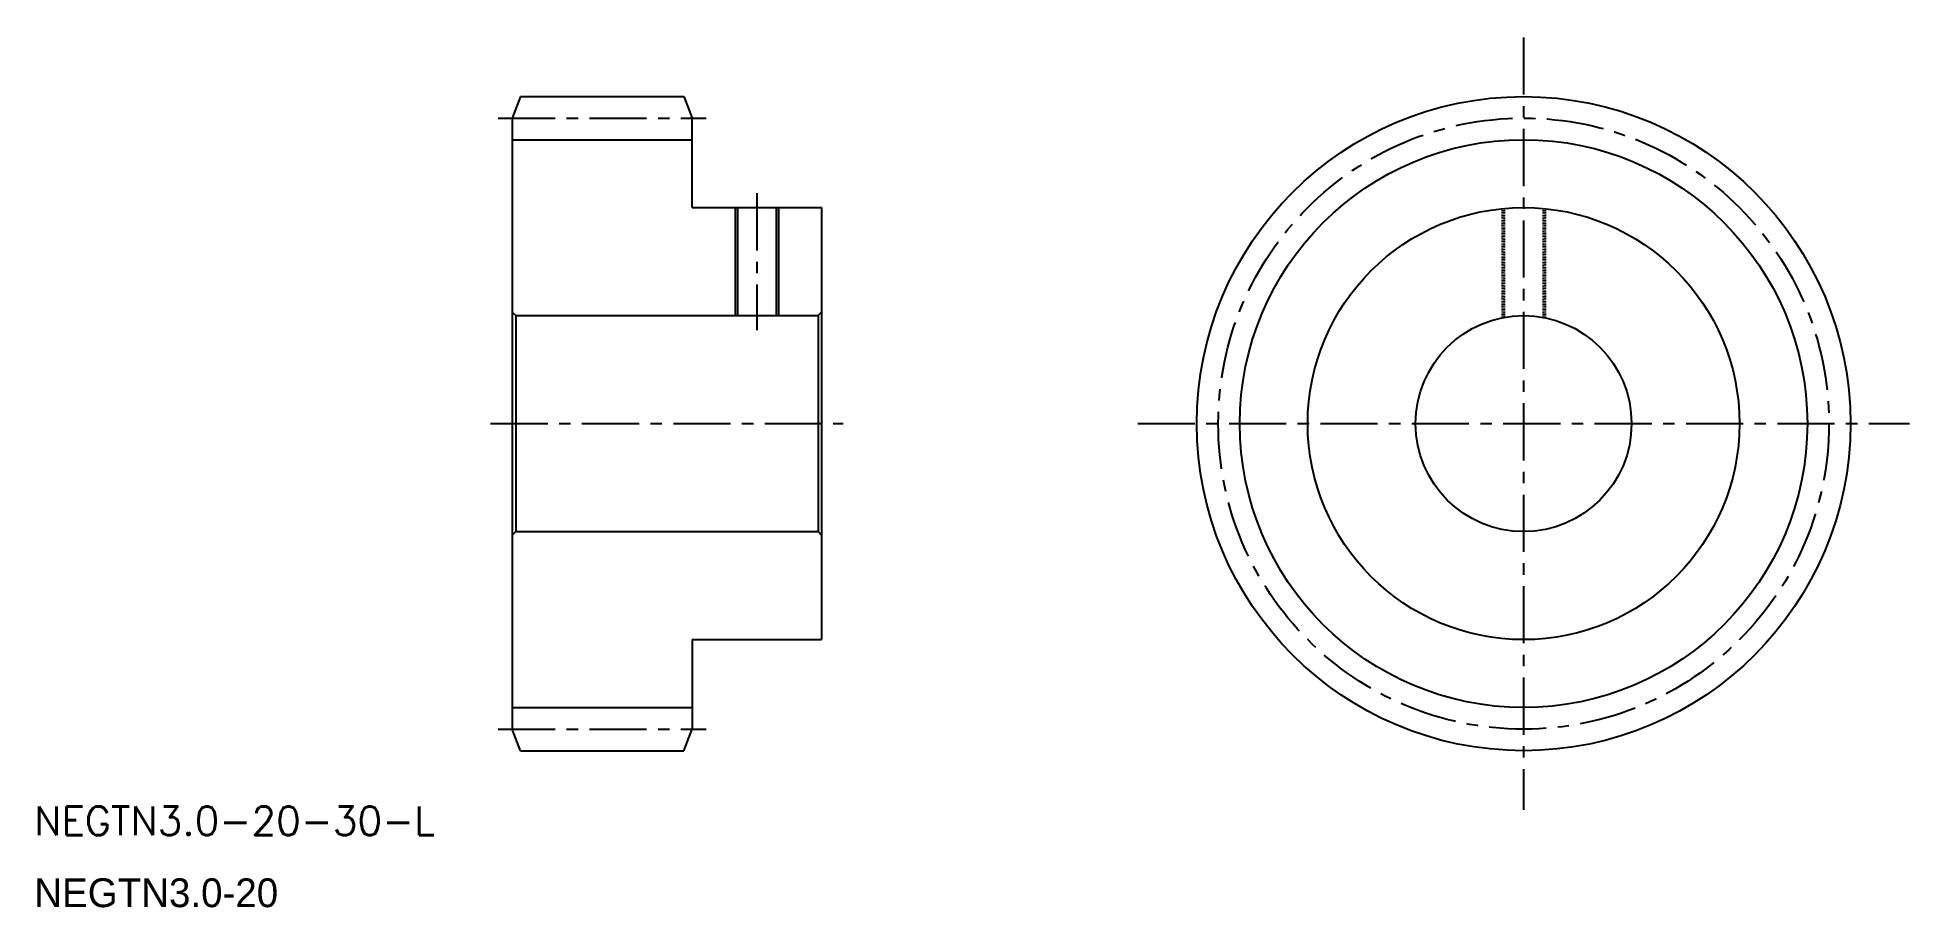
# Model space of a CAD drawing. Extents: x -52 to 208, y 103 to 224.
import ezdxf

# ---------------------------------------------------------------- set-up
doc = ezdxf.new("R2010")
doc.units = 0
doc.header["$LTSCALE"] = 0.25
doc.linetypes.add('CENTER', pattern=[50.8, 31.75, -6.35, 6.35, -6.35])
doc.linetypes.add('DASHED', pattern=[0.75, 0.5, -0.25])
doc.layers.get('0').update_dxf_attribs({"linetype": 'CONTINUOUS'})
doc.layers.add('CENTER', color=1, linetype='CENTER')
doc.styles.add('MISUMI', font='txt.shx')

msp = doc.modelspace()

# ---------------------------------------------------------------- linework, layer by layer
at = {"color": 7, "linetype": 'CONTINUOUS'}
for p, q in [((15.46, 215.92), (14.3, 212.92)), ((15.46, 215.92), (38.14, 215.92)), ((38.14, 215.92), (39.3, 212.92)), ((14.3, 212.92), (14.3, 128.07)), ((39.3, 200.5), (39.3, 212.92)), ((39.3, 200.5), (57.3, 200.5)), ((45.6, 200.5), (45.6, 185.5)), ((51, 200.5), (51, 185.5)), ((57.3, 200.5), (57.3, 140.5)), ((14.3, 186), (14.3, 155)), ((14.3, 186), (14.8, 185.5)), ((14.8, 185.5), (56.8, 185.5)), ((14.8, 185.5), (14.8, 155.5)), ((56.8, 185.5), (57.3, 186)), ((56.8, 185.5), (56.8, 155.5)), ((14.3, 172.75), (14.3, 172.75)), ((14.3, 170.5), (14.3, 170.5)), ((14.3, 155), (14.8, 155.5)), ((14.8, 155.5), (56.8, 155.5)), ((56.8, 155.5), (57.3, 155)), ((39.3, 140.5), (57.3, 140.5)), ((39.3, 140.5), (39.3, 128.07)), ((15.46, 125.07), (14.3, 128.07)), ((38.14, 125.07), (39.3, 128.07)), ((15.46, 125.07), (38.14, 125.07))]:
    msp.add_line(p, q, dxfattribs=at)
at = {"color": 3, "linetype": 'CONTINUOUS'}
for p, q in [((14.3, 209.92), (39.3, 209.92)), ((45.3, 200.5), (45.3, 185.5)), ((51.3, 200.5), (51.3, 185.5)), ((14.3, 131.07), (39.3, 131.07))]:
    msp.add_line(p, q, dxfattribs=at)
at = {"color": 3, "linetype": 'DASHED'}
for p, q in [((151.85, 200.35), (151.85, 185.19)), ((152.15, 200.37), (152.15, 185.25)), ((157.55, 200.37), (157.55, 185.25)), ((157.85, 200.35), (157.85, 185.19))]:
    msp.add_line(p, q, dxfattribs=at)
at = {"color": 7, "linetype": 'CONTINUOUS'}
for radius in [45.42, 30, 15]:
    msp.add_circle((154.85, 170.5), radius, dxfattribs=at)
at = {"color": 3, "linetype": 'CONTINUOUS'}
msp.add_circle((154.85, 170.5), 39.43, dxfattribs=at)
at = {"layer": 'CENTER', "color": 1, "linetype": 'CENTER'}
for p, q in [((154.85, 224.13), (154.85, 116.86)), ((12.34, 212.92), (41.26, 212.92)), ((48.3, 202.5), (48.3, 183.5)), ((11.3, 170.5), (60.3, 170.5)), ((101.22, 170.5), (208.48, 170.5)), ((12.34, 128.07), (41.26, 128.07))]:
    msp.add_line(p, q, dxfattribs=at)
msp.add_circle((154.85, 170.5), 42.43, dxfattribs=at)

# ---------------------------------------------------------------- texts
at = {"color": 7, "linetype": 'CONTINUOUS', "style": 'MISUMI'}
msp.add_text('NEGTN3.0-20-30-L', height=4, dxfattribs=at).set_placement((-52.11, 113.35))
at = {"color": 7, "linetype": 'CONTINUOUS'}
msp.add_text('NEGTN3.0-20', height=4, dxfattribs=at).set_placement((-52.11, 103.35))

doc.saveas('drawing.dxf')
